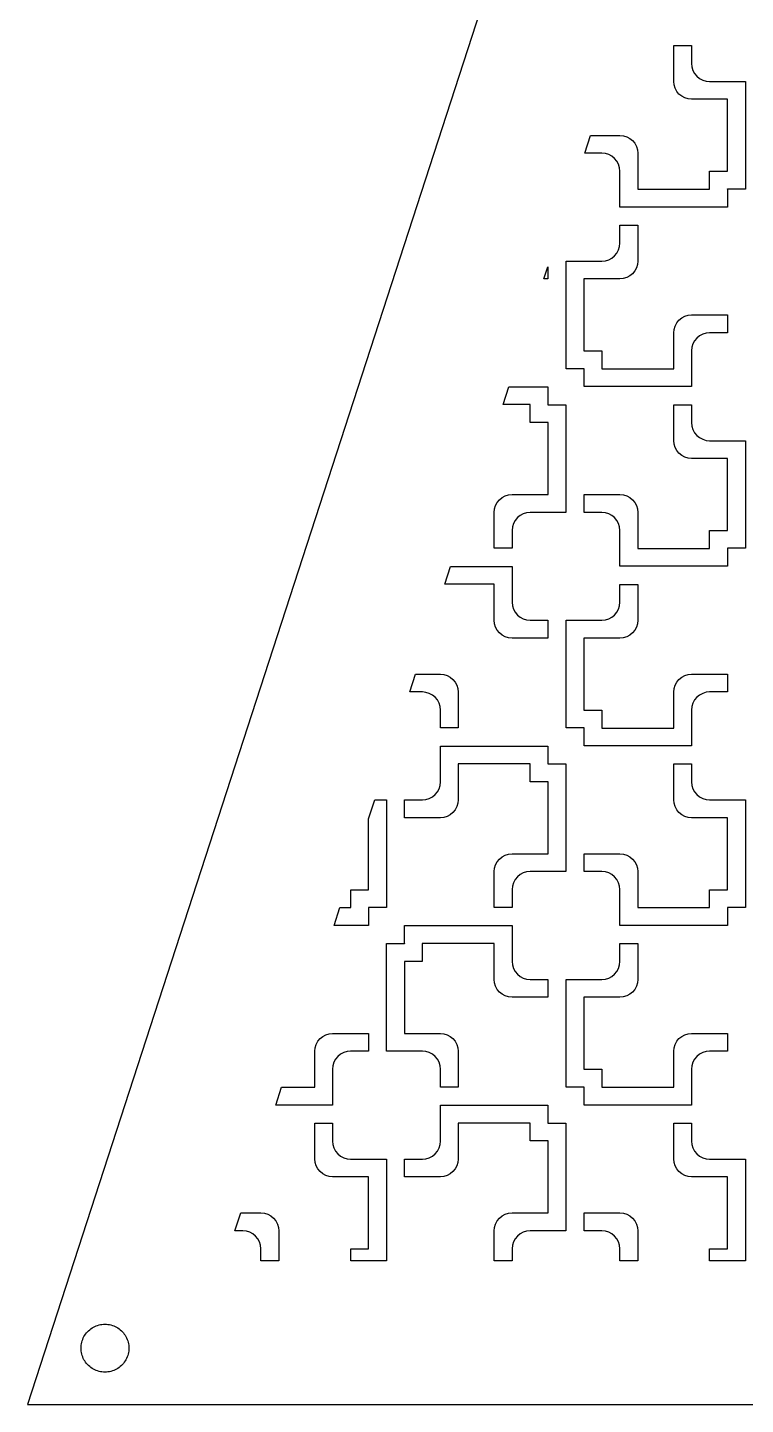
# Model space of a CAD drawing. Header units: metres. Extents: x -75 to 75, y 0 to 231.
# Drawn here: x -75 to -15, y 0 to 115 of the extents above; entities that cross this region are included whole.
import ezdxf

# ---------------------------------------------------------------- set-up
doc = ezdxf.new("R2010")
doc.units = ezdxf.units.M

msp = doc.modelspace()

# ---------------------------------------------------------------- linework, layer by layer
for p, q in [((0, 230.826), (-75, 0)), ((-20.9935, 110.501), (-20.9935, 113.494)), ((-20.9935, 113.494), (-19.5062, 113.494)), ((-19.5062, 113.494), (-19.5062, 112)), ((-19.5062, 112), (-19.4774, 111.707)), ((-19.4774, 111.707), (-19.3909, 111.423)), ((-20.9647, 110.209), (-20.9935, 110.501)), ((-19.3909, 111.423), (-19.2517, 111.163)), ((-19.2517, 111.163), (-19.0649, 110.935)), ((-19.0649, 110.935), (-18.837, 110.748)), ((-18.837, 110.748), (-18.5765, 110.609)), ((-18.5765, 110.609), (-18.2932, 110.524)), ((-18.2932, 110.524), (-18.0006, 110.494)), ((-18.0006, 110.494), (-15.0064, 110.494)), ((-15.0064, 110.494), (-15.0064, 101.507)), ((-20.88, 109.929), (-20.9647, 110.209)), ((-20.7422, 109.671), (-20.88, 109.929)), ((-20.5568, 109.444), (-20.7422, 109.671)), ((-20.3302, 109.259), (-20.5568, 109.444)), ((-20.0711, 109.12), (-20.3302, 109.259)), ((-19.7923, 109.035), (-20.0711, 109.12)), ((-19.4998, 109.007), (-19.7923, 109.035)), ((-16.4932, 109.007), (-19.4998, 109.007)), ((-16.4932, 102.994), (-16.4932, 109.007)), ((-28.4263, 104.506), (-27.9431, 105.993)), ((-27.9431, 105.993), (-25.5002, 105.993)), ((-25.5002, 105.993), (-25.2077, 105.965)), ((-25.2077, 105.965), (-24.9289, 105.88)), ((-24.9289, 105.88), (-24.6698, 105.741)), ((-24.6698, 105.741), (-24.4432, 105.556)), ((-24.4432, 105.556), (-24.2578, 105.329)), ((-24.2578, 105.329), (-24.12, 105.071)), ((-24.12, 105.071), (-24.0353, 104.791)), ((-24.0353, 104.791), (-24.0065, 104.499)), ((-26.9994, 104.506), (-28.4263, 104.506)), ((-26.7068, 104.476), (-26.9994, 104.506)), ((-26.4235, 104.391), (-26.7068, 104.476)), ((-26.163, 104.252), (-26.4235, 104.391)), ((-25.9351, 104.065), (-26.163, 104.252)), ((-25.7483, 103.837), (-25.9351, 104.065)), ((-25.6091, 103.577), (-25.7483, 103.837)), ((-25.5226, 103.293), (-25.6091, 103.577)), ((-24.0065, 104.499), (-24.0056, 101.493)), ((-25.4938, 103), (-25.5226, 103.293)), ((-25.4938, 100.006), (-25.4938, 103)), ((-17.9938, 101.493), (-17.9933, 102.993)), ((-17.9933, 102.993), (-16.4932, 102.994)), ((-24.0056, 101.493), (-17.9938, 101.493)), ((-16.5065, 101.507), (-16.5147, 101.507)), ((-16.5147, 101.507), (-16.5065, 101.498)), ((-16.4978, 101.507), (-16.5065, 101.515)), ((-16.5065, 101.515), (-16.5065, 101.507)), ((-16.5065, 101.498), (-16.5065, 100.006)), ((-15.0064, 101.507), (-16.4978, 101.507)), ((-16.5065, 100.006), (-25.4938, 100.006)), ((-25.4938, 96.9994), (-25.4938, 98.494)), ((-25.4938, 98.494), (-24.0065, 98.494)), ((-24.0065, 98.494), (-24.0065, 95.5002)), ((-25.6091, 96.4235), (-25.5235, 96.7068)), ((-25.5235, 96.7068), (-25.4938, 96.9994)), ((-29.9936, 86.5065), (-29.9936, 95.4938)), ((-29.9936, 95.4938), (-27.0003, 95.4938)), ((-27.0003, 95.4938), (-26.7068, 95.5226)), ((-26.7068, 95.5226), (-26.4235, 95.6091)), ((-26.4235, 95.6091), (-26.163, 95.7483)), ((-26.163, 95.7483), (-25.9351, 95.9351)), ((-25.9351, 95.9351), (-25.7483, 96.163)), ((-25.7483, 96.163), (-25.6091, 96.4235)), ((-24.0065, 95.5002), (-24.0353, 95.2077)), ((-31.8379, 94.0065), (-31.506, 95.0278)), ((-31.506, 95.0278), (-31.506, 94.0065)), ((-24.4441, 94.4432), (-24.6703, 94.2583)), ((-24.2587, 94.6698), (-24.4441, 94.4432)), ((-24.12, 94.9289), (-24.2587, 94.6698)), ((-24.0353, 95.2077), (-24.12, 94.9289)), ((-31.506, 94.0065), (-31.8379, 94.0065)), ((-25.5011, 94.0065), (-28.5068, 94.0056)), ((-28.5068, 94.0056), (-28.5068, 87.9938)), ((-25.2086, 94.0353), (-25.5011, 94.0065)), ((-24.9289, 94.12), (-25.2086, 94.0353)), ((-24.6703, 94.2583), (-24.9289, 94.12)), ((-20.3297, 90.7417), (-20.0711, 90.88)), ((-20.0711, 90.88), (-19.7914, 90.9647)), ((-19.7914, 90.9647), (-19.4989, 90.9935)), ((-19.4989, 90.9935), (-16.506, 90.9935)), ((-16.506, 90.9935), (-16.506, 89.5062)), ((-20.9935, 89.4998), (-20.9647, 89.7923)), ((-20.9647, 89.7923), (-20.88, 90.0711)), ((-20.88, 90.0711), (-20.7417, 90.3297)), ((-20.7417, 90.3297), (-20.5563, 90.5563)), ((-20.5563, 90.5563), (-20.3297, 90.7417)), ((-20.9935, 86.4932), (-20.9935, 89.4998)), ((-19.3909, 88.5765), (-19.4765, 88.2932)), ((-19.2517, 88.837), (-19.3909, 88.5765)), ((-19.0649, 89.0649), (-19.2517, 88.837)), ((-18.837, 89.2517), (-19.0649, 89.0649)), ((-18.5765, 89.3909), (-18.837, 89.2517)), ((-18.2932, 89.4774), (-18.5765, 89.3909)), ((-17.9997, 89.5062), (-18.2932, 89.4774)), ((-16.506, 89.5062), (-17.9997, 89.5062)), ((-28.5068, 87.9938), (-27.0067, 87.9933)), ((-27.0067, 87.9933), (-27.0062, 86.4932)), ((-19.4765, 88.2932), (-19.5062, 88.0006)), ((-19.5062, 88.0006), (-19.5062, 85.0064)), ((-28.5022, 86.5065), (-29.9936, 86.5065)), ((-28.4935, 86.5147), (-28.5022, 86.5065)), ((-28.4935, 86.5065), (-28.4935, 86.5147)), ((-28.4935, 86.4978), (-28.4853, 86.5065)), ((-28.4853, 86.5065), (-28.4935, 86.5065)), ((-28.4935, 85.0064), (-28.4935, 86.4978)), ((-27.0062, 86.4932), (-20.9935, 86.4932)), ((-35.2495, 83.5068), (-34.7664, 84.9936)), ((-34.7664, 84.9936), (-31.5065, 84.9936)), ((-31.5065, 84.9936), (-31.5065, 83.5022)), ((-19.5062, 85.0064), (-28.4935, 85.0064)), ((-32.9938, 83.5068), (-35.2495, 83.5068)), ((-32.9933, 82.0067), (-32.9938, 83.5068)), ((-31.5065, 83.5022), (-31.5147, 83.4935)), ((-31.5147, 83.4935), (-31.5065, 83.4935)), ((-31.5065, 83.4935), (-31.5065, 83.4853)), ((-31.5065, 83.4853), (-31.4978, 83.4935)), ((-31.4978, 83.4935), (-30.0064, 83.4935)), ((-30.0064, 83.4935), (-30.0064, 74.5062)), ((-20.9935, 80.5011), (-20.9935, 83.494)), ((-20.9935, 83.494), (-19.5062, 83.494)), ((-19.5062, 83.494), (-19.5062, 82.0003)), ((-31.4932, 82.0062), (-32.9933, 82.0067)), ((-31.4932, 75.9944), (-31.4932, 82.0062)), ((-19.5062, 82.0003), (-19.4774, 81.7068)), ((-19.4774, 81.7068), (-19.3909, 81.4235)), ((-20.9647, 80.2086), (-20.9935, 80.5011)), ((-19.3909, 81.4235), (-19.2517, 81.163)), ((-19.2517, 81.163), (-19.0649, 80.9351)), ((-19.0649, 80.9351), (-18.837, 80.7483)), ((-18.837, 80.7483), (-18.5765, 80.6091)), ((-18.5765, 80.6091), (-18.2932, 80.5235)), ((-18.2932, 80.5235), (-18.0006, 80.4938)), ((-20.88, 79.9289), (-20.9647, 80.2086)), ((-20.7422, 79.6707), (-20.88, 79.9289)), ((-20.5568, 79.4441), (-20.7422, 79.6707)), ((-20.3302, 79.2587), (-20.5568, 79.4441)), ((-18.0006, 80.4938), (-15.0064, 80.4938)), ((-15.0064, 80.4938), (-15.0064, 71.5065)), ((-20.0711, 79.12), (-20.3302, 79.2587)), ((-19.7923, 79.0353), (-20.0711, 79.12)), ((-19.4998, 79.0065), (-19.7923, 79.0353)), ((-16.4932, 79.0065), (-19.4998, 79.0065)), ((-16.4932, 72.9938), (-16.4932, 79.0065)), ((-35.0711, 75.88), (-34.7914, 75.9647)), ((-34.7914, 75.9647), (-34.4989, 75.9935)), ((-34.4989, 75.9935), (-31.4932, 75.9944)), ((-28.494, 74.5062), (-28.494, 75.9935)), ((-28.494, 75.9935), (-25.5002, 75.9935)), ((-25.5002, 75.9935), (-25.2077, 75.9647)), ((-25.2077, 75.9647), (-24.9289, 75.88)), ((-35.9935, 74.4998), (-35.9647, 74.7923)), ((-35.9647, 74.7923), (-35.88, 75.0711)), ((-35.88, 75.0711), (-35.7417, 75.3297)), ((-35.7417, 75.3297), (-35.5563, 75.5563)), ((-35.5563, 75.5563), (-35.3297, 75.7417)), ((-35.3297, 75.7417), (-35.0711, 75.88)), ((-24.9289, 75.88), (-24.6698, 75.7413)), ((-24.6698, 75.7413), (-24.4432, 75.5559)), ((-24.4432, 75.5559), (-24.2578, 75.3293)), ((-24.2578, 75.3293), (-24.12, 75.0711)), ((-24.12, 75.0711), (-24.0353, 74.7914)), ((-24.0353, 74.7914), (-24.0065, 74.4989)), ((-35.9935, 71.506), (-35.9935, 74.4998)), ((-34.2517, 73.837), (-34.3909, 73.5765)), ((-34.0649, 74.0649), (-34.2517, 73.837)), ((-33.837, 74.2517), (-34.0649, 74.0649)), ((-33.5765, 74.3909), (-33.837, 74.2517)), ((-33.2932, 74.4774), (-33.5765, 74.3909)), ((-32.9997, 74.5062), (-33.2932, 74.4774)), ((-30.0064, 74.5062), (-32.9997, 74.5062)), ((-26.9994, 74.5062), (-28.494, 74.5062)), ((-26.7068, 74.4765), (-26.9994, 74.5062)), ((-26.4235, 74.3909), (-26.7068, 74.4765)), ((-26.163, 74.2517), (-26.4235, 74.3909)), ((-25.9351, 74.0649), (-26.163, 74.2517)), ((-25.7483, 73.837), (-25.9351, 74.0649)), ((-25.6091, 73.5765), (-25.7483, 73.837)), ((-24.0065, 74.4989), (-24.0056, 71.4932)), ((-34.4765, 73.2932), (-34.5062, 73.0006)), ((-34.5062, 73.0006), (-34.5062, 71.506)), ((-34.3909, 73.5765), (-34.4765, 73.2932)), ((-25.5226, 73.2932), (-25.6091, 73.5765)), ((-25.4938, 72.9997), (-25.5226, 73.2932)), ((-25.4938, 70.0064), (-25.4938, 72.9997)), ((-17.9938, 71.4932), (-17.9933, 72.9933)), ((-17.9933, 72.9933), (-16.4932, 72.9938)), ((-34.5062, 71.506), (-35.9935, 71.506)), ((-24.0056, 71.4932), (-17.9938, 71.4932)), ((-16.5065, 71.5065), (-16.5147, 71.5065)), ((-16.5147, 71.5065), (-16.5065, 71.4978)), ((-16.4978, 71.5065), (-16.5065, 71.5147)), ((-16.5065, 71.5147), (-16.5065, 71.5065)), ((-16.5065, 71.4978), (-16.5065, 70.0064)), ((-15.0064, 71.5065), (-16.4978, 71.5065)), ((-40.1232, 68.5068), (-39.6402, 69.9936)), ((-39.6402, 69.9936), (-34.5062, 69.9936)), ((-34.5062, 69.9936), (-34.5062, 67.0003)), ((-16.5065, 70.0064), (-25.4938, 70.0064)), ((-35.9944, 68.5068), (-40.1232, 68.5068)), ((-35.9935, 65.5011), (-35.9944, 68.5068)), ((-25.4938, 66.9994), (-25.4938, 68.494)), ((-25.4938, 68.494), (-24.0065, 68.494)), ((-24.0065, 68.494), (-24.0065, 65.5002)), ((-34.5062, 67.0003), (-34.4774, 66.7068)), ((-34.4774, 66.7068), (-34.3909, 66.4235)), ((-25.6091, 66.4235), (-25.5235, 66.7068)), ((-25.5235, 66.7068), (-25.4938, 66.9994)), ((-34.3909, 66.4235), (-34.2517, 66.163)), ((-34.2517, 66.163), (-34.0649, 65.9351)), ((-34.0649, 65.9351), (-33.837, 65.7483)), ((-33.837, 65.7483), (-33.5765, 65.6091)), ((-33.5765, 65.6091), (-33.2932, 65.5235)), ((-26.7068, 65.5226), (-26.4235, 65.6091)), ((-26.4235, 65.6091), (-26.163, 65.7483)), ((-26.163, 65.7483), (-25.9351, 65.9351)), ((-25.9351, 65.9351), (-25.7483, 66.163)), ((-25.7483, 66.163), (-25.6091, 66.4235)), ((-35.9647, 65.2086), (-35.9935, 65.5011)), ((-35.88, 64.9289), (-35.9647, 65.2086)), ((-35.7422, 64.6707), (-35.88, 64.9289)), ((-35.5568, 64.4441), (-35.7422, 64.6707)), ((-35.3302, 64.2587), (-35.5568, 64.4441)), ((-33.2932, 65.5235), (-33.0006, 65.4938)), ((-33.0006, 65.4938), (-31.506, 65.4938)), ((-31.506, 65.4938), (-31.506, 64.0065)), ((-29.9936, 56.5065), (-29.9936, 65.4938)), ((-29.9936, 65.4938), (-27.0003, 65.4938)), ((-27.0003, 65.4938), (-26.7068, 65.5226)), ((-24.4441, 64.4432), (-24.6703, 64.2583)), ((-24.2587, 64.6698), (-24.4441, 64.4432)), ((-24.12, 64.9289), (-24.2587, 64.6698)), ((-24.0353, 65.2077), (-24.12, 64.9289)), ((-24.0065, 65.5002), (-24.0353, 65.2077)), ((-35.0711, 64.12), (-35.3302, 64.2587)), ((-34.7923, 64.0353), (-35.0711, 64.12)), ((-34.4998, 64.0065), (-34.7923, 64.0353)), ((-31.506, 64.0065), (-34.4998, 64.0065)), ((-25.5011, 64.0065), (-28.5068, 64.0056)), ((-28.5068, 64.0056), (-28.5068, 57.9938)), ((-25.2086, 64.0353), (-25.5011, 64.0065)), ((-24.9289, 64.12), (-25.2086, 64.0353)), ((-24.6703, 64.2583), (-24.9289, 64.12)), ((-43.0477, 59.5062), (-42.5645, 60.9935)), ((-42.5645, 60.9935), (-40.5002, 60.9935)), ((-40.5002, 60.9935), (-40.2077, 60.9647)), ((-40.2077, 60.9647), (-39.9289, 60.88)), ((-20.0711, 60.88), (-19.7914, 60.9647)), ((-19.7914, 60.9647), (-19.4989, 60.9935)), ((-19.4989, 60.9935), (-16.506, 60.9935)), ((-16.506, 60.9935), (-16.506, 59.5062)), ((-39.9289, 60.88), (-39.6698, 60.7413)), ((-39.6698, 60.7413), (-39.4432, 60.5559)), ((-39.4432, 60.5559), (-39.2578, 60.3293)), ((-39.2578, 60.3293), (-39.12, 60.0711)), ((-39.12, 60.0711), (-39.0353, 59.7914)), ((-20.9647, 59.7923), (-20.88, 60.0711)), ((-20.88, 60.0711), (-20.7417, 60.3297)), ((-20.7417, 60.3297), (-20.5563, 60.5563)), ((-20.5563, 60.5563), (-20.3297, 60.7417)), ((-20.3297, 60.7417), (-20.0711, 60.88)), ((-41.9994, 59.5062), (-43.0477, 59.5062)), ((-41.7068, 59.4765), (-41.9994, 59.5062)), ((-41.4235, 59.3909), (-41.7068, 59.4765)), ((-41.163, 59.2517), (-41.4235, 59.3909)), ((-40.9351, 59.0649), (-41.163, 59.2517)), ((-40.7483, 58.837), (-40.9351, 59.0649)), ((-40.6091, 58.5765), (-40.7483, 58.837)), ((-39.0353, 59.7914), (-39.0065, 59.4989)), ((-39.0065, 59.4989), (-39.0065, 56.506)), ((-20.9935, 59.4998), (-20.9647, 59.7923)), ((-20.9935, 56.4932), (-20.9935, 59.4998)), ((-19.2517, 58.837), (-19.3909, 58.5765)), ((-19.0649, 59.0649), (-19.2517, 58.837)), ((-18.837, 59.2517), (-19.0649, 59.0649)), ((-18.5765, 59.3909), (-18.837, 59.2517)), ((-18.2932, 59.4774), (-18.5765, 59.3909)), ((-17.9997, 59.5062), (-18.2932, 59.4774)), ((-16.506, 59.5062), (-17.9997, 59.5062)), ((-40.5226, 58.2932), (-40.6091, 58.5765)), ((-40.4938, 57.9997), (-40.5226, 58.2932)), ((-40.4938, 56.506), (-40.4938, 57.9997)), ((-28.5068, 57.9938), (-27.0067, 57.9933)), ((-27.0067, 57.9933), (-27.0062, 56.4932)), ((-19.4765, 58.2932), (-19.5062, 58.0006)), ((-19.5062, 58.0006), (-19.5062, 55.0064)), ((-19.3909, 58.5765), (-19.4765, 58.2932)), ((-39.0065, 56.506), (-40.4938, 56.506)), ((-28.5022, 56.5065), (-29.9936, 56.5065)), ((-28.4935, 56.5147), (-28.5022, 56.5065)), ((-28.4935, 56.5065), (-28.4935, 56.5147)), ((-28.4935, 56.4978), (-28.4853, 56.5065)), ((-28.4853, 56.5065), (-28.4935, 56.5065)), ((-28.4935, 55.0064), (-28.4935, 56.4978)), ((-27.0062, 56.4932), (-20.9935, 56.4932)), ((-40.4938, 51.9994), (-40.4938, 54.9936)), ((-40.4938, 54.9936), (-31.5065, 54.9936)), ((-31.5065, 54.9936), (-31.5065, 53.5022)), ((-19.5062, 55.0064), (-28.4935, 55.0064)), ((-32.9938, 53.5068), (-39.0065, 53.5068)), ((-39.0065, 53.5068), (-39.0065, 50.5002)), ((-32.9933, 52.0067), (-32.9938, 53.5068)), ((-31.5065, 53.5022), (-31.5147, 53.4935)), ((-31.5147, 53.4935), (-31.5065, 53.4935)), ((-31.5065, 53.4935), (-31.5065, 53.4853)), ((-31.5065, 53.4853), (-31.4978, 53.4935)), ((-31.4978, 53.4935), (-30.0064, 53.4935)), ((-30.0064, 53.4935), (-30.0064, 44.5062)), ((-20.9935, 50.5011), (-20.9935, 53.494)), ((-20.9935, 53.494), (-19.5062, 53.494)), ((-19.5062, 53.494), (-19.5062, 52.0003)), ((-40.5235, 51.7068), (-40.4938, 51.9994)), ((-31.4932, 52.0062), (-32.9933, 52.0067)), ((-31.4932, 45.9944), (-31.4932, 52.0062)), ((-19.5062, 52.0003), (-19.4774, 51.7068)), ((-41.7068, 50.5226), (-41.4235, 50.6091)), ((-41.4235, 50.6091), (-41.163, 50.7483)), ((-41.163, 50.7483), (-40.9351, 50.9351)), ((-40.9351, 50.9351), (-40.7483, 51.163)), ((-40.7483, 51.163), (-40.6091, 51.4235)), ((-40.6091, 51.4235), (-40.5235, 51.7068)), ((-19.4774, 51.7068), (-19.3909, 51.4235)), ((-19.3909, 51.4235), (-19.2517, 51.163)), ((-19.2517, 51.163), (-19.0649, 50.9351)), ((-19.0649, 50.9351), (-18.837, 50.7483)), ((-18.837, 50.7483), (-18.5765, 50.6091)), ((-18.5765, 50.6091), (-18.2932, 50.5235)), ((-46.4932, 48.902), (-45.976, 50.4938)), ((-45.976, 50.4938), (-45.0064, 50.4938)), ((-45.0064, 50.4938), (-45.0064, 41.5065)), ((-43.494, 49.0065), (-43.494, 50.4938)), ((-43.494, 50.4938), (-42.0003, 50.4938)), ((-42.0003, 50.4938), (-41.7068, 50.5226)), ((-39.2587, 49.6698), (-39.4441, 49.4432)), ((-39.12, 49.9289), (-39.2587, 49.6698)), ((-39.0353, 50.2077), (-39.12, 49.9289)), ((-39.0065, 50.5002), (-39.0353, 50.2077)), ((-20.9647, 50.2086), (-20.9935, 50.5011)), ((-20.88, 49.9289), (-20.9647, 50.2086)), ((-20.7422, 49.6707), (-20.88, 49.9289)), ((-20.5568, 49.4441), (-20.7422, 49.6707)), ((-18.2932, 50.5235), (-18.0006, 50.4938)), ((-18.0006, 50.4938), (-15.0064, 50.4938)), ((-15.0064, 50.4938), (-15.0064, 41.5065)), ((-46.4932, 42.9938), (-46.4932, 48.902)), ((-40.5011, 49.0065), (-43.494, 49.0065)), ((-40.2086, 49.0353), (-40.5011, 49.0065)), ((-39.9289, 49.12), (-40.2086, 49.0353)), ((-39.6703, 49.2583), (-39.9289, 49.12)), ((-39.4441, 49.4432), (-39.6703, 49.2583)), ((-20.3302, 49.2587), (-20.5568, 49.4441)), ((-20.0711, 49.12), (-20.3302, 49.2587)), ((-19.7923, 49.0353), (-20.0711, 49.12)), ((-19.4998, 49.0065), (-19.7923, 49.0353)), ((-16.4932, 49.0065), (-19.4998, 49.0065)), ((-16.4932, 42.9938), (-16.4932, 49.0065)), ((-35.9647, 44.7923), (-35.88, 45.0711)), ((-35.88, 45.0711), (-35.7417, 45.3297)), ((-35.7417, 45.3297), (-35.5563, 45.5563)), ((-35.5563, 45.5563), (-35.3297, 45.7417)), ((-35.3297, 45.7417), (-35.0711, 45.88)), ((-35.0711, 45.88), (-34.7914, 45.9647)), ((-34.7914, 45.9647), (-34.4989, 45.9935)), ((-34.4989, 45.9935), (-31.4932, 45.9944)), ((-28.494, 44.5062), (-28.494, 45.9935)), ((-28.494, 45.9935), (-25.5002, 45.9935)), ((-25.5002, 45.9935), (-25.2077, 45.9647)), ((-25.2077, 45.9647), (-24.9289, 45.88)), ((-24.9289, 45.88), (-24.6698, 45.7413)), ((-24.6698, 45.7413), (-24.4432, 45.5559)), ((-24.4432, 45.5559), (-24.2578, 45.3293)), ((-24.2578, 45.3293), (-24.12, 45.0711)), ((-24.12, 45.0711), (-24.0353, 44.7914)), ((-35.9935, 44.4998), (-35.9647, 44.7923)), ((-35.9935, 41.506), (-35.9935, 44.4998)), ((-34.2517, 43.837), (-34.3909, 43.5765)), ((-34.0649, 44.0649), (-34.2517, 43.837)), ((-33.837, 44.2517), (-34.0649, 44.0649)), ((-33.5765, 44.3909), (-33.837, 44.2517)), ((-33.2932, 44.4774), (-33.5765, 44.3909)), ((-32.9997, 44.5062), (-33.2932, 44.4774)), ((-30.0064, 44.5062), (-32.9997, 44.5062)), ((-26.9994, 44.5062), (-28.494, 44.5062)), ((-26.7068, 44.4765), (-26.9994, 44.5062)), ((-26.4235, 44.3909), (-26.7068, 44.4765)), ((-26.163, 44.2517), (-26.4235, 44.3909)), ((-25.9351, 44.0649), (-26.163, 44.2517)), ((-25.7483, 43.837), (-25.9351, 44.0649)), ((-25.6091, 43.5765), (-25.7483, 43.837)), ((-24.0353, 44.7914), (-24.0065, 44.4989)), ((-24.0065, 44.4989), (-24.0056, 41.4932)), ((-47.9938, 41.4932), (-47.9933, 42.9933)), ((-47.9933, 42.9933), (-46.4932, 42.9938)), ((-34.4765, 43.2932), (-34.5062, 43.0006)), ((-34.5062, 43.0006), (-34.5062, 41.506)), ((-34.3909, 43.5765), (-34.4765, 43.2932)), ((-25.5226, 43.2932), (-25.6091, 43.5765)), ((-25.4938, 42.9997), (-25.5226, 43.2932)), ((-25.4938, 40.0064), (-25.4938, 42.9997)), ((-17.9938, 41.4932), (-17.9933, 42.9933)), ((-17.9933, 42.9933), (-16.4932, 42.9938)), ((-49.3836, 40.0064), (-48.9005, 41.4932)), ((-48.9005, 41.4932), (-47.9938, 41.4932)), ((-46.5065, 41.5065), (-46.5147, 41.5065)), ((-46.5147, 41.5065), (-46.5065, 41.4978)), ((-46.4978, 41.5065), (-46.5065, 41.5147)), ((-46.5065, 41.5147), (-46.5065, 41.5065)), ((-46.5065, 41.4978), (-46.5065, 40.0064)), ((-45.0064, 41.5065), (-46.4978, 41.5065)), ((-34.5062, 41.506), (-35.9935, 41.506)), ((-24.0056, 41.4932), (-17.9938, 41.4932)), ((-16.5065, 41.5065), (-16.5147, 41.5065)), ((-16.5147, 41.5065), (-16.5065, 41.4978)), ((-16.4978, 41.5065), (-16.5065, 41.5147)), ((-16.5065, 41.5147), (-16.5065, 41.5065)), ((-16.5065, 41.4978), (-16.5065, 40.0064)), ((-15.0064, 41.5065), (-16.4978, 41.5065)), ((-46.5065, 40.0064), (-49.3836, 40.0064)), ((-43.4935, 38.5022), (-43.4935, 39.9936)), ((-43.4935, 39.9936), (-34.5062, 39.9936)), ((-34.5062, 39.9936), (-34.5062, 37.0003)), ((-16.5065, 40.0064), (-25.4938, 40.0064)), ((-44.9936, 29.5062), (-44.9936, 38.4935)), ((-44.9936, 38.4935), (-43.5022, 38.4935)), ((-43.5022, 38.4935), (-43.4935, 38.4853)), ((-43.4853, 38.4935), (-43.4935, 38.5022)), ((-43.4935, 38.4853), (-43.4935, 38.4935)), ((-43.4935, 38.4935), (-43.4853, 38.4935)), ((-42.0062, 38.5068), (-42.0067, 37.0067)), ((-35.9944, 38.5068), (-42.0062, 38.5068)), ((-35.9935, 35.5011), (-35.9944, 38.5068)), ((-25.4938, 36.9994), (-25.4938, 38.494)), ((-25.4938, 38.494), (-24.0065, 38.494)), ((-24.0065, 38.494), (-24.0065, 35.5002)), ((-42.0067, 37.0067), (-43.5068, 37.0062)), ((-43.5068, 37.0062), (-43.5068, 30.9935)), ((-34.5062, 37.0003), (-34.4774, 36.7068)), ((-25.5235, 36.7068), (-25.4938, 36.9994)), ((-34.4774, 36.7068), (-34.3909, 36.4235)), ((-34.3909, 36.4235), (-34.2517, 36.163)), ((-34.2517, 36.163), (-34.0649, 35.9351)), ((-34.0649, 35.9351), (-33.837, 35.7483)), ((-33.837, 35.7483), (-33.5765, 35.6091)), ((-26.4235, 35.6091), (-26.163, 35.7483)), ((-26.163, 35.7483), (-25.9351, 35.9351)), ((-25.9351, 35.9351), (-25.7483, 36.163)), ((-25.7483, 36.163), (-25.6091, 36.4235)), ((-25.6091, 36.4235), (-25.5235, 36.7068)), ((-35.9647, 35.2086), (-35.9935, 35.5011)), ((-35.88, 34.9289), (-35.9647, 35.2086)), ((-35.7422, 34.6707), (-35.88, 34.9289)), ((-35.5568, 34.4441), (-35.7422, 34.6707)), ((-33.5765, 35.6091), (-33.2932, 35.5235)), ((-33.2932, 35.5235), (-33.0006, 35.4938)), ((-33.0006, 35.4938), (-31.506, 35.4938)), ((-31.506, 35.4938), (-31.506, 34.0065)), ((-29.9936, 26.5065), (-29.9936, 35.4938)), ((-29.9936, 35.4938), (-27.0003, 35.4938)), ((-27.0003, 35.4938), (-26.7068, 35.5226)), ((-26.7068, 35.5226), (-26.4235, 35.6091)), ((-24.2587, 34.6698), (-24.4441, 34.4432)), ((-24.12, 34.9289), (-24.2587, 34.6698)), ((-24.0353, 35.2077), (-24.12, 34.9289)), ((-24.0065, 35.5002), (-24.0353, 35.2077)), ((-35.3302, 34.2587), (-35.5568, 34.4441)), ((-35.0711, 34.12), (-35.3302, 34.2587)), ((-34.7923, 34.0353), (-35.0711, 34.12)), ((-34.4998, 34.0065), (-34.7923, 34.0353)), ((-31.506, 34.0065), (-34.4998, 34.0065)), ((-25.5011, 34.0065), (-28.5068, 34.0056)), ((-28.5068, 34.0056), (-28.5068, 27.9938)), ((-25.2086, 34.0353), (-25.5011, 34.0065)), ((-24.9289, 34.12), (-25.2086, 34.0353)), ((-24.6703, 34.2583), (-24.9289, 34.12)), ((-24.4441, 34.4432), (-24.6703, 34.2583)), ((-50.9647, 29.7923), (-50.88, 30.0711)), ((-50.88, 30.0711), (-50.7417, 30.3297)), ((-50.7417, 30.3297), (-50.5563, 30.5563)), ((-50.5563, 30.5563), (-50.3297, 30.7417)), ((-50.3297, 30.7417), (-50.0711, 30.88)), ((-50.0711, 30.88), (-49.7914, 30.9647)), ((-49.7914, 30.9647), (-49.4989, 30.9935)), ((-49.4989, 30.9935), (-46.506, 30.9935)), ((-46.506, 30.9935), (-46.506, 29.5062)), ((-43.5068, 30.9935), (-40.5002, 30.9935)), ((-40.5002, 30.9935), (-40.2077, 30.9647)), ((-40.2077, 30.9647), (-39.9289, 30.88)), ((-39.9289, 30.88), (-39.6698, 30.7413)), ((-39.6698, 30.7413), (-39.4432, 30.5559)), ((-39.4432, 30.5559), (-39.2578, 30.3293)), ((-39.2578, 30.3293), (-39.12, 30.0711)), ((-39.12, 30.0711), (-39.0353, 29.7914)), ((-20.9647, 29.7923), (-20.88, 30.0711)), ((-20.88, 30.0711), (-20.7417, 30.3297)), ((-20.7417, 30.3297), (-20.5563, 30.5563)), ((-20.5563, 30.5563), (-20.3297, 30.7417)), ((-20.3297, 30.7417), (-20.0711, 30.88)), ((-20.0711, 30.88), (-19.7914, 30.9647)), ((-19.7914, 30.9647), (-19.4989, 30.9935)), ((-19.4989, 30.9935), (-16.506, 30.9935)), ((-16.506, 30.9935), (-16.506, 29.5062)), ((-50.9935, 29.4998), (-50.9647, 29.7923)), ((-50.9935, 26.4932), (-50.9935, 29.4998)), ((-49.2517, 28.837), (-49.3909, 28.5765)), ((-49.0649, 29.0649), (-49.2517, 28.837)), ((-48.837, 29.2517), (-49.0649, 29.0649)), ((-48.5765, 29.3909), (-48.837, 29.2517)), ((-48.2932, 29.4774), (-48.5765, 29.3909)), ((-47.9997, 29.5062), (-48.2932, 29.4774)), ((-46.506, 29.5062), (-47.9997, 29.5062)), ((-41.9994, 29.5062), (-44.9936, 29.5062)), ((-41.7068, 29.4765), (-41.9994, 29.5062)), ((-41.4235, 29.3909), (-41.7068, 29.4765)), ((-41.163, 29.2517), (-41.4235, 29.3909)), ((-40.9351, 29.0649), (-41.163, 29.2517)), ((-40.7483, 28.837), (-40.9351, 29.0649)), ((-40.6091, 28.5765), (-40.7483, 28.837)), ((-39.0353, 29.7914), (-39.0065, 29.4989)), ((-39.0065, 29.4989), (-39.0065, 26.506)), ((-20.9935, 29.4998), (-20.9647, 29.7923)), ((-20.9935, 26.4932), (-20.9935, 29.4998)), ((-19.2517, 28.837), (-19.3909, 28.5765)), ((-19.0649, 29.0649), (-19.2517, 28.837)), ((-18.837, 29.2517), (-19.0649, 29.0649)), ((-18.5765, 29.3909), (-18.837, 29.2517)), ((-18.2932, 29.4774), (-18.5765, 29.3909)), ((-17.9997, 29.5062), (-18.2932, 29.4774)), ((-16.506, 29.5062), (-17.9997, 29.5062)), ((-49.4765, 28.2932), (-49.5062, 28.0006)), ((-49.5062, 28.0006), (-49.5062, 25.0064)), ((-49.3909, 28.5765), (-49.4765, 28.2932)), ((-40.5226, 28.2932), (-40.6091, 28.5765)), ((-40.4938, 27.9997), (-40.5226, 28.2932)), ((-40.4938, 26.506), (-40.4938, 27.9997)), ((-28.5068, 27.9938), (-27.0067, 27.9933)), ((-27.0067, 27.9933), (-27.0062, 26.4932)), ((-19.4765, 28.2932), (-19.5062, 28.0006)), ((-19.5062, 28.0006), (-19.5062, 25.0064)), ((-19.3909, 28.5765), (-19.4765, 28.2932)), ((-54.2574, 25.0064), (-53.7743, 26.4932)), ((-53.7743, 26.4932), (-50.9935, 26.4932)), ((-39.0065, 26.506), (-40.4938, 26.506)), ((-28.5022, 26.5065), (-29.9936, 26.5065)), ((-28.4935, 26.5147), (-28.5022, 26.5065)), ((-28.4935, 26.5065), (-28.4935, 26.5147)), ((-28.4935, 26.4978), (-28.4853, 26.5065)), ((-28.4853, 26.5065), (-28.4935, 26.5065)), ((-28.4935, 25.0064), (-28.4935, 26.4978)), ((-27.0062, 26.4932), (-20.9935, 26.4932)), ((-49.5062, 25.0064), (-54.2574, 25.0064)), ((-40.4938, 21.9994), (-40.4938, 24.9936)), ((-40.4938, 24.9936), (-31.5065, 24.9936)), ((-31.5065, 24.9936), (-31.5065, 23.5022)), ((-19.5062, 25.0064), (-28.4935, 25.0064)), ((-50.9935, 20.5011), (-50.9935, 23.494)), ((-50.9935, 23.494), (-49.5062, 23.494)), ((-49.5062, 23.494), (-49.5062, 22.0003)), ((-32.9938, 23.5068), (-39.0065, 23.5068)), ((-39.0065, 23.5068), (-39.0065, 20.5002)), ((-32.9933, 22.0067), (-32.9938, 23.5068)), ((-31.5065, 23.5022), (-31.5147, 23.4935)), ((-31.5147, 23.4935), (-31.5065, 23.4935)), ((-31.5065, 23.4935), (-31.5065, 23.4853)), ((-31.5065, 23.4853), (-31.4978, 23.4935)), ((-31.4978, 23.4935), (-30.0064, 23.4935)), ((-30.0064, 23.4935), (-30.0064, 14.5062)), ((-20.9935, 20.5011), (-20.9935, 23.494)), ((-20.9935, 23.494), (-19.5062, 23.494)), ((-19.5062, 23.494), (-19.5062, 22.0003)), ((-49.5062, 22.0003), (-49.4774, 21.7068)), ((-40.5235, 21.7068), (-40.4938, 21.9994)), ((-31.4932, 22.0062), (-32.9933, 22.0067)), ((-31.4932, 15.9944), (-31.4932, 22.0062)), ((-19.5062, 22.0003), (-19.4774, 21.7068)), ((-49.4774, 21.7068), (-49.3909, 21.4235)), ((-49.3909, 21.4235), (-49.2517, 21.163)), ((-49.2517, 21.163), (-49.0649, 20.9351)), ((-49.0649, 20.9351), (-48.837, 20.7483)), ((-48.837, 20.7483), (-48.5765, 20.6091)), ((-41.4235, 20.6091), (-41.163, 20.7483)), ((-41.163, 20.7483), (-40.9351, 20.9351)), ((-40.9351, 20.9351), (-40.7483, 21.163)), ((-40.7483, 21.163), (-40.6091, 21.4235)), ((-40.6091, 21.4235), (-40.5235, 21.7068)), ((-19.4774, 21.7068), (-19.3909, 21.4235)), ((-19.3909, 21.4235), (-19.2517, 21.163)), ((-19.2517, 21.163), (-19.0649, 20.9351)), ((-19.0649, 20.9351), (-18.837, 20.7483)), ((-18.837, 20.7483), (-18.5765, 20.6091)), ((-50.9647, 20.2086), (-50.9935, 20.5011)), ((-50.88, 19.9289), (-50.9647, 20.2086)), ((-50.7422, 19.6707), (-50.88, 19.9289)), ((-50.5568, 19.4441), (-50.7422, 19.6707)), ((-48.5765, 20.6091), (-48.2932, 20.5235)), ((-48.2932, 20.5235), (-48.0006, 20.4938)), ((-48.0006, 20.4938), (-45.0064, 20.4938)), ((-45.0064, 20.4938), (-45.0064, 12)), ((-43.494, 19.0065), (-43.494, 20.4938)), ((-43.494, 20.4938), (-42.0003, 20.4938)), ((-42.0003, 20.4938), (-41.7068, 20.5226)), ((-41.7068, 20.5226), (-41.4235, 20.6091)), ((-39.2587, 19.6698), (-39.4441, 19.4432)), ((-39.12, 19.9289), (-39.2587, 19.6698)), ((-39.0353, 20.2077), (-39.12, 19.9289)), ((-39.0065, 20.5002), (-39.0353, 20.2077)), ((-20.9647, 20.2086), (-20.9935, 20.5011)), ((-20.88, 19.9289), (-20.9647, 20.2086)), ((-20.7422, 19.6707), (-20.88, 19.9289)), ((-20.5568, 19.4441), (-20.7422, 19.6707)), ((-18.5765, 20.6091), (-18.2932, 20.5235)), ((-18.2932, 20.5235), (-18.0006, 20.4938)), ((-18.0006, 20.4938), (-15.0064, 20.4938)), ((-15.0064, 20.4938), (-15.0064, 12)), ((-50.3302, 19.2587), (-50.5568, 19.4441)), ((-50.0711, 19.12), (-50.3302, 19.2587)), ((-49.7923, 19.0353), (-50.0711, 19.12)), ((-49.4998, 19.0065), (-49.7923, 19.0353)), ((-46.4932, 19.0065), (-49.4998, 19.0065)), ((-46.4932, 12.9938), (-46.4932, 19.0065)), ((-40.5011, 19.0065), (-43.494, 19.0065)), ((-40.2086, 19.0353), (-40.5011, 19.0065)), ((-39.9289, 19.12), (-40.2086, 19.0353)), ((-39.6703, 19.2583), (-39.9289, 19.12)), ((-39.4441, 19.4432), (-39.6703, 19.2583)), ((-20.3302, 19.2587), (-20.5568, 19.4441)), ((-20.0711, 19.12), (-20.3302, 19.2587)), ((-19.7923, 19.0353), (-20.0711, 19.12)), ((-19.4998, 19.0065), (-19.7923, 19.0353)), ((-16.4932, 19.0065), (-19.4998, 19.0065)), ((-16.4932, 12.9938), (-16.4932, 19.0065)), ((-57.6691, 14.5062), (-57.1859, 15.9935)), ((-57.1859, 15.9935), (-55.5002, 15.9935)), ((-55.5002, 15.9935), (-55.2077, 15.9647)), ((-55.2077, 15.9647), (-54.9289, 15.88)), ((-54.9289, 15.88), (-54.6698, 15.7413)), ((-54.6698, 15.7413), (-54.4432, 15.5559)), ((-54.4432, 15.5559), (-54.2578, 15.3293)), ((-54.2578, 15.3293), (-54.12, 15.0711)), ((-54.12, 15.0711), (-54.0353, 14.7914)), ((-35.9647, 14.7923), (-35.88, 15.0711)), ((-35.88, 15.0711), (-35.7417, 15.3297)), ((-35.7417, 15.3297), (-35.5563, 15.5563)), ((-35.5563, 15.5563), (-35.3297, 15.7417)), ((-35.3297, 15.7417), (-35.0711, 15.88)), ((-35.0711, 15.88), (-34.7914, 15.9647)), ((-34.7914, 15.9647), (-34.4989, 15.9935)), ((-34.4989, 15.9935), (-31.4932, 15.9944)), ((-28.494, 14.5062), (-28.494, 15.9935)), ((-28.494, 15.9935), (-25.5002, 15.9935)), ((-25.5002, 15.9935), (-25.2077, 15.9647)), ((-25.2077, 15.9647), (-24.9289, 15.88)), ((-24.9289, 15.88), (-24.6698, 15.7413)), ((-24.6698, 15.7413), (-24.4432, 15.5559)), ((-24.4432, 15.5559), (-24.2578, 15.3293)), ((-24.2578, 15.3293), (-24.12, 15.0711)), ((-24.12, 15.0711), (-24.0353, 14.7914)), ((-56.9994, 14.5062), (-57.6691, 14.5062)), ((-56.7068, 14.4765), (-56.9994, 14.5062)), ((-56.4235, 14.3909), (-56.7068, 14.4765)), ((-56.163, 14.2517), (-56.4235, 14.3909)), ((-55.9351, 14.0649), (-56.163, 14.2517)), ((-55.7483, 13.837), (-55.9351, 14.0649)), ((-55.6091, 13.5765), (-55.7483, 13.837)), ((-54.0353, 14.7914), (-54.0065, 14.4989)), ((-54.0065, 14.4989), (-54.0057, 12)), ((-35.9935, 14.4998), (-35.9647, 14.7923)), ((-35.9935, 12), (-35.9935, 14.4998)), ((-34.2517, 13.837), (-34.3909, 13.5765)), ((-34.0649, 14.0649), (-34.2517, 13.837)), ((-33.837, 14.2517), (-34.0649, 14.0649)), ((-33.5765, 14.3909), (-33.837, 14.2517)), ((-33.2932, 14.4774), (-33.5765, 14.3909)), ((-32.9997, 14.5062), (-33.2932, 14.4774)), ((-30.0064, 14.5062), (-32.9997, 14.5062)), ((-26.9994, 14.5062), (-28.494, 14.5062)), ((-26.7068, 14.4765), (-26.9994, 14.5062)), ((-26.4235, 14.3909), (-26.7068, 14.4765)), ((-26.163, 14.2517), (-26.4235, 14.3909)), ((-25.9351, 14.0649), (-26.163, 14.2517)), ((-25.7483, 13.837), (-25.9351, 14.0649)), ((-25.6091, 13.5765), (-25.7483, 13.837)), ((-24.0353, 14.7914), (-24.0065, 14.4989)), ((-24.0065, 14.4989), (-24.0057, 12)), ((-55.5226, 13.2932), (-55.6091, 13.5765)), ((-55.4938, 12.9997), (-55.5226, 13.2932)), ((-55.4938, 12), (-55.4938, 12.9997)), ((-47.9936, 12), (-47.9933, 12.9933)), ((-47.9933, 12.9933), (-46.4932, 12.9938)), ((-34.4765, 13.2932), (-34.5062, 13.0006)), ((-34.5062, 13.0006), (-34.5062, 12)), ((-34.3909, 13.5765), (-34.4765, 13.2932)), ((-25.5226, 13.2932), (-25.6091, 13.5765)), ((-25.4938, 12.9997), (-25.5226, 13.2932)), ((-25.4938, 12), (-25.4938, 12.9997)), ((-17.9936, 12), (-17.9933, 12.9933)), ((-17.9933, 12.9933), (-16.4932, 12.9938)), ((-54.0057, 12), (-55.4938, 12)), ((-45.0064, 12), (-47.9936, 12)), ((-34.5062, 12), (-35.9935, 12)), ((-24.0057, 12), (-25.4938, 12)), ((-15.0064, 12), (-17.9936, 12)), ((-70.2805, 5.66579), (-70.2165, 5.77393)), ((-70.2165, 5.77393), (-70.1459, 5.87784)), ((-70.1459, 5.87784), (-70.0689, 5.97713)), ((-70.0689, 5.97713), (-69.9858, 6.07137)), ((-69.9858, 6.07137), (-69.897, 6.16022)), ((-69.897, 6.16022), (-69.8027, 6.2433)), ((-69.8027, 6.2433), (-69.7034, 6.32031)), ((-69.7034, 6.32031), (-69.5995, 6.39093)), ((-69.5995, 6.39093), (-69.4914, 6.4549)), ((-69.4914, 6.4549), (-69.3794, 6.51193)), ((-69.3794, 6.51193), (-69.2641, 6.56183)), ((-69.2641, 6.56183), (-69.1459, 6.60439)), ((-69.1459, 6.60439), (-69.0252, 6.63943)), ((-69.0252, 6.63943), (-68.9026, 6.66685)), ((-68.9026, 6.66685), (-68.7785, 6.68651)), ((-68.7785, 6.68651), (-68.6534, 6.69833)), ((-68.6534, 6.69833), (-68.5279, 6.70227)), ((-68.5279, 6.70227), (-68.4023, 6.69833)), ((-68.4023, 6.69833), (-68.2772, 6.68651)), ((-68.2772, 6.68651), (-68.1531, 6.66685)), ((-68.1531, 6.66685), (-68.0305, 6.63943)), ((-68.0305, 6.63943), (-67.9098, 6.60439)), ((-67.9098, 6.60439), (-67.7916, 6.56183)), ((-67.7916, 6.56183), (-67.6763, 6.51193)), ((-67.6763, 6.51193), (-67.5643, 6.4549)), ((-67.5643, 6.4549), (-67.4562, 6.39093)), ((-67.4562, 6.39093), (-67.3523, 6.32031)), ((-67.3523, 6.32031), (-67.253, 6.2433)), ((-67.253, 6.2433), (-67.1588, 6.16022)), ((-67.1588, 6.16022), (-67.0699, 6.07137)), ((-67.0699, 6.07137), (-66.9868, 5.97713)), ((-66.9868, 5.97713), (-66.9098, 5.87784)), ((-66.9098, 5.87784), (-66.8392, 5.77393)), ((-66.8392, 5.77393), (-66.7752, 5.66579)), ((-70.5279, 4.70227), (-70.5239, 4.82785)), ((-70.5239, 4.57669), (-70.5279, 4.70227)), ((-70.5239, 4.82785), (-70.5121, 4.95294)), ((-70.5121, 4.95294), (-70.4924, 5.07704)), ((-70.4924, 5.07704), (-70.465, 5.19966)), ((-70.465, 5.19966), (-70.43, 5.32031)), ((-70.43, 5.32031), (-70.3874, 5.43852)), ((-70.3874, 5.43852), (-70.3375, 5.55383)), ((-70.3375, 5.55383), (-70.2805, 5.66579)), ((-66.7752, 5.66579), (-66.7182, 5.55383)), ((-66.7182, 5.55383), (-66.6683, 5.43852)), ((-66.6683, 5.43852), (-66.6257, 5.32031)), ((-66.6257, 5.32031), (-66.5907, 5.19966)), ((-66.5907, 5.19966), (-66.5633, 5.07704)), ((-66.5633, 5.07704), (-66.5436, 4.95294)), ((-66.5436, 4.95294), (-66.5318, 4.82785)), ((-66.5318, 4.82785), (-66.5279, 4.70227)), ((-66.5279, 4.70227), (-66.5318, 4.57669)), ((-70.5121, 4.45161), (-70.5239, 4.57669)), ((-70.4924, 4.32751), (-70.5121, 4.45161)), ((-70.465, 4.2049), (-70.4924, 4.32751)), ((-70.43, 4.08424), (-70.465, 4.2049)), ((-70.3874, 3.96602), (-70.43, 4.08424)), ((-70.3375, 3.85072), (-70.3874, 3.96602)), ((-70.2805, 3.73877), (-70.3375, 3.85072)), ((-70.2165, 3.63062), (-70.2805, 3.73877)), ((-70.1459, 3.5267), (-70.2165, 3.63062)), ((-70.0689, 3.42743), (-70.1459, 3.5267)), ((-66.9098, 3.5267), (-66.9868, 3.42743)), ((-66.8392, 3.63062), (-66.9098, 3.5267)), ((-66.7752, 3.73877), (-66.8392, 3.63062)), ((-66.7182, 3.85072), (-66.7752, 3.73877)), ((-66.6683, 3.96602), (-66.7182, 3.85072)), ((-66.6257, 4.08424), (-66.6683, 3.96602)), ((-66.5907, 4.2049), (-66.6257, 4.08424)), ((-66.5633, 4.32751), (-66.5907, 4.2049)), ((-66.5436, 4.45161), (-66.5633, 4.32751)), ((-66.5318, 4.57669), (-66.5436, 4.45161)), ((-69.9858, 3.33318), (-70.0689, 3.42743)), ((-69.897, 3.24434), (-69.9858, 3.33318)), ((-69.8027, 3.16125), (-69.897, 3.24434)), ((-69.7034, 3.08424), (-69.8027, 3.16125)), ((-69.5995, 3.01363), (-69.7034, 3.08424)), ((-69.4914, 2.94966), (-69.5995, 3.01363)), ((-69.3794, 2.89262), (-69.4914, 2.94966)), ((-69.2641, 2.84273), (-69.3794, 2.89262)), ((-69.1459, 2.80016), (-69.2641, 2.84273)), ((-69.0252, 2.76511), (-69.1459, 2.80016)), ((-68.9026, 2.7377), (-69.0252, 2.76511)), ((-68.7785, 2.71805), (-68.9026, 2.7377)), ((-68.6534, 2.70622), (-68.7785, 2.71805)), ((-68.5279, 2.70227), (-68.6534, 2.70622)), ((-68.4023, 2.70622), (-68.5279, 2.70227)), ((-68.2772, 2.71805), (-68.4023, 2.70622)), ((-68.1531, 2.7377), (-68.2772, 2.71805)), ((-68.0305, 2.76511), (-68.1531, 2.7377)), ((-67.9098, 2.80016), (-68.0305, 2.76511)), ((-67.7916, 2.84273), (-67.9098, 2.80016)), ((-67.6763, 2.89262), (-67.7916, 2.84273)), ((-67.5643, 2.94966), (-67.6763, 2.89262)), ((-67.4562, 3.01363), (-67.5643, 2.94966)), ((-67.3523, 3.08424), (-67.4562, 3.01363)), ((-67.253, 3.16125), (-67.3523, 3.08424)), ((-67.1588, 3.24434), (-67.253, 3.16125)), ((-67.0699, 3.33318), (-67.1588, 3.24434)), ((-66.9868, 3.42743), (-67.0699, 3.33318)), ((-75, 0), (75, 0))]:
    msp.add_line(p, q)

doc.saveas('drawing.dxf')
